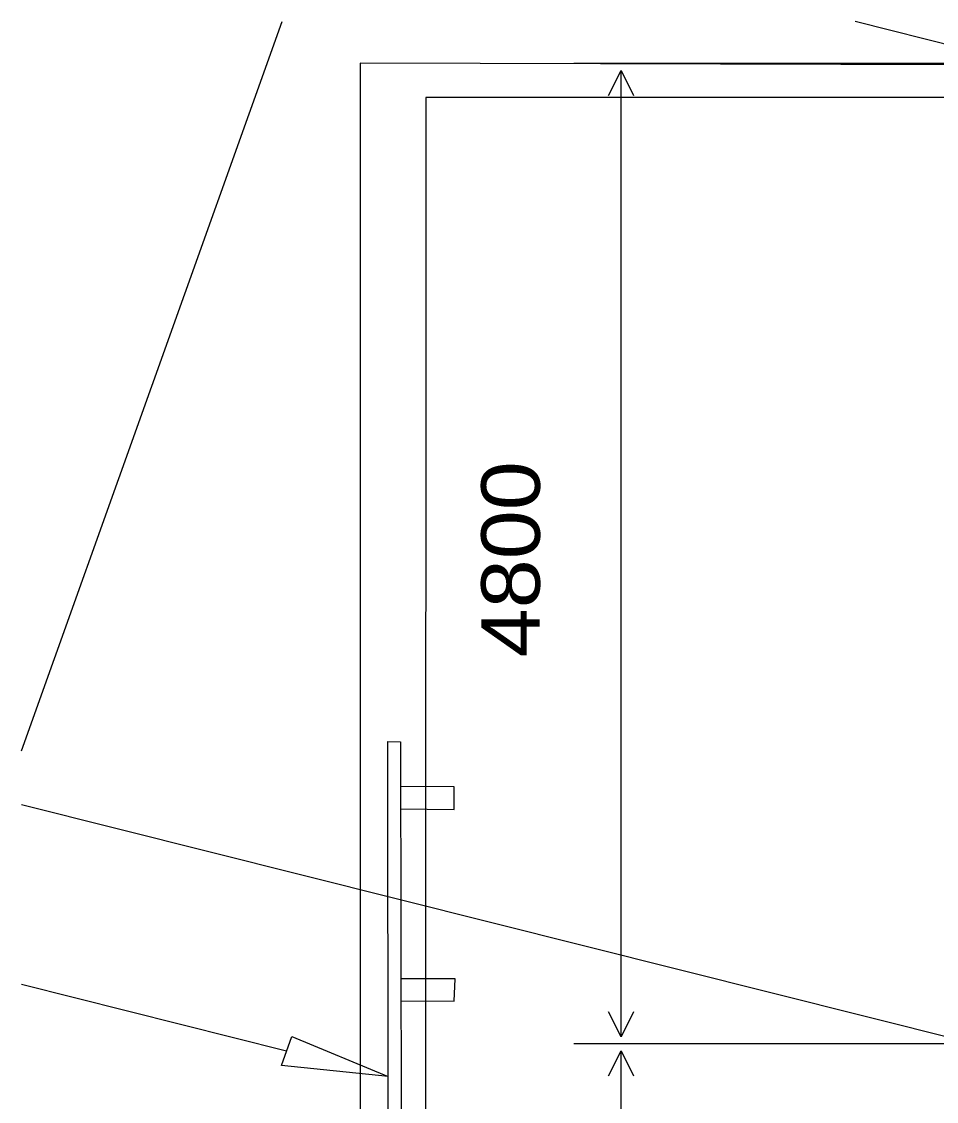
# Paper-space layout '01 Roof Support Layout' of a CAD drawing. Header units: millimetres. Extents: x 5 to 415, y 5 to 287.
# Drawn here: x 41.89 to 67.2, y 190.92 to 220.78 of the extents above; entities that cross this region are included whole.
import ezdxf

# ---------------------------------------------------------------- set-up
doc = ezdxf.new("R2010")
doc.units = ezdxf.units.MM
for name, color, linetype in [('GA_BACKGROUND', 253, 'Continuous'), ('SHEET_GEOMETRY', 7, 'Continuous'), ('SHEET_TEXT', 7, 'Continuous')]:
    doc.layers.add(name, color=color, linetype=linetype)

# ---------------------------------------------------------------- blocks, each defined once
blk = doc.blocks.new('SHEET_01_ROOF')
at = {"layer": 'GA_BACKGROUND', "lineweight": 0}
for p, q in [((41.886, 200.619), (49.092, 220.781)), ((41.886, 200.619), (49.092, 220.781)), ((70.56, 219.374), (64.948, 220.781)), ((101.479, 219.512), (51.255, 219.628)), ((51.255, 219.628), (51.255, 93.478)), ((53.068, 218.682), (53.045, 95.023)), ((100.364, 218.673), (53.068, 218.682)), ((52.027, 188.497), (52.016, 200.869)), ((52.016, 200.869), (52.372, 200.862)), ((52.372, 200.862), (52.392, 188.515)), ((53.85, 199.618), (52.387, 199.629)), ((53.854, 198.989), (53.85, 199.618)), ((73.137, 191.286), (41.886, 199.123)), ((52.361, 199.008), (53.854, 198.989)), ((49.219, 192.314), (41.886, 194.153)), ((53.878, 194.313), (52.376, 194.308)), ((53.851, 193.692), (53.878, 194.313)), ((52.389, 193.704), (53.851, 193.692)), ((49.076, 191.913), (49.362, 192.715)), ((49.362, 192.715), (52.031, 191.609)), ((52.031, 191.609), (49.076, 191.913))]:
    blk.add_line(p, q, dxfattribs=at)
at = {"layer": 'SHEET_GEOMETRY', "lineweight": 15}
for p, q in [((70.678, 219.626), (57.163, 219.626)), ((70.678, 192.508), (57.163, 192.508)), ((112.744, 192.508), (57.163, 192.508))]:
    blk.add_line(p, q, dxfattribs=at)
at = {"layer": 'SHEET_GEOMETRY', "lineweight": 18}
for p, q in [((58.124, 218.74), (58.471, 219.432)), ((58.471, 217.762), (58.471, 219.432)), ((58.471, 219.432), (58.817, 218.74)), ((58.471, 216.091), (58.471, 217.762)), ((58.471, 214.42), (58.471, 216.091)), ((58.471, 212.75), (58.471, 214.42)), ((58.471, 211.079), (58.471, 212.75)), ((58.471, 209.408), (58.471, 211.079)), ((58.471, 207.738), (58.471, 209.408)), ((58.471, 206.067), (58.471, 207.738)), ((58.471, 204.396), (58.471, 206.067)), ((58.471, 202.726), (58.471, 204.396)), ((58.471, 201.055), (58.471, 202.726)), ((58.471, 199.384), (58.471, 201.055)), ((58.471, 197.714), (58.471, 199.384)), ((58.471, 196.043), (58.471, 197.714)), ((58.471, 194.373), (58.471, 196.043)), ((58.471, 192.702), (58.471, 194.373)), ((58.471, 192.702), (58.124, 193.394)), ((58.817, 193.394), (58.471, 192.702)), ((58.124, 191.623), (58.471, 192.315)), ((58.471, 190.554), (58.471, 192.315)), ((58.471, 192.315), (58.817, 191.623))]:
    blk.add_line(p, q, dxfattribs=at)
at = {"layer": 'SHEET_TEXT', "width": 1.12527}
blk.add_text('4800', height=1.6199, rotation=90, dxfattribs=at).set_placement((56.224, 203.201))

psp = doc.layouts.new('01 Roof Support Layout')

# ---------------------------------------------------------------- block references
psp.add_blockref('SHEET_01_ROOF', (0, 0))

doc.saveas('drawing.dxf')
